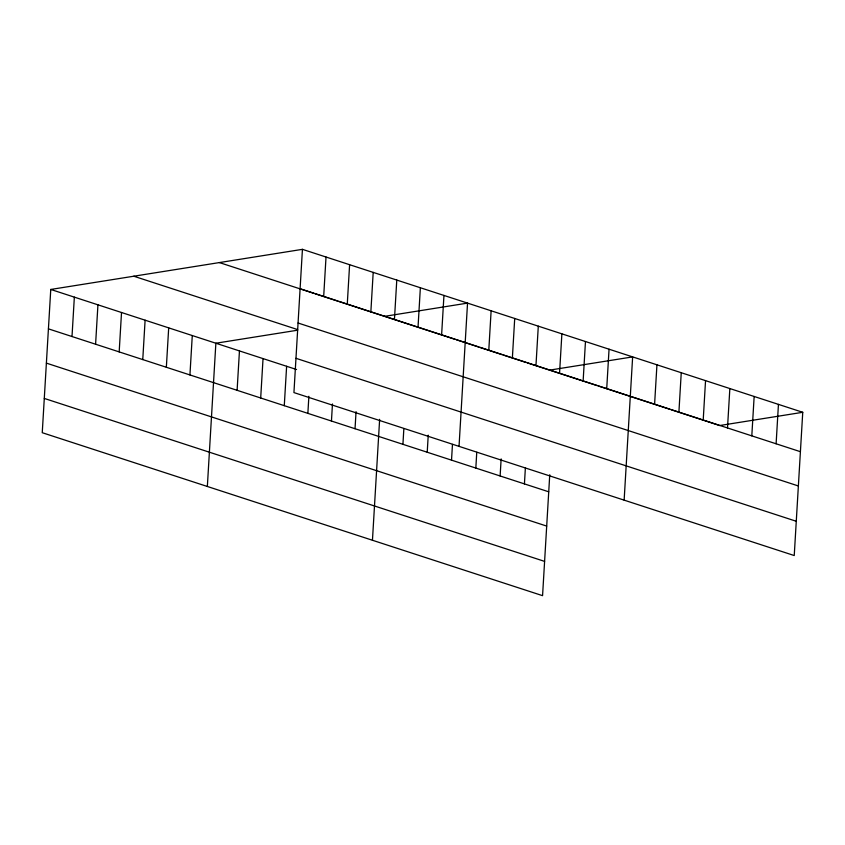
<?xml version="1.0" encoding="UTF-8"?>
<svg xmlns="http://www.w3.org/2000/svg" width="845" height="845" viewBox="0 0 845 845"><rect width="100%" height="100%" fill="white"/><g stroke="black" fill="none" stroke-linecap="round" stroke-linejoin="round"><path stroke-width="1.27" d="M302.436 249.338L293.933 392.587L794.237 555.545L802.75 412.297L302.436 249.338L50.763 289.455L42.25 432.703L542.564 595.662L549.746 474.742M72.005 336.532L74.349 297.144M95.591 344.221L97.935 304.823M119.177 351.9L121.522 312.502M142.763 359.579L145.108 320.181M166.349 367.269L168.694 327.871M189.935 374.948L192.28 335.549M207.352 486.477L215.866 343.228L297.662 330.194M237.107 390.316L239.452 350.918M260.693 397.995L263.038 358.597M284.279 405.674L286.624 366.276M307.865 413.363L308.879 396.284M323.688 296.415L326.022 257.017M331.451 421.042L332.465 403.973M347.274 304.105L349.608 264.707M355.037 428.721L356.051 411.652M370.86 311.784L373.194 272.386M372.455 540.251L379.637 419.331M394.446 319.463L396.78 280.065M402.928 444.322L403.857 428.563M418.032 327.152L420.366 287.754M427.221 452.233L428.235 435.164M441.618 334.831L443.952 295.433M451.526 460.155L452.466 444.396M459.036 446.361L467.538 303.112L384.486 316.357M475.83 468.067L476.76 452.307M488.79 350.2L491.125 310.802M500.124 475.978L501.138 458.909M512.376 357.879L514.711 318.48M524.428 483.9L525.368 468.141M535.962 365.558L538.297 326.159M559.548 373.247L561.883 333.849M583.135 380.926L585.469 341.528M606.721 388.605L609.055 349.207M624.138 500.134L632.641 356.896L549.588 370.131M654.6 404.206L656.945 364.808M678.905 412.117L681.25 372.719M703.209 420.039L705.543 380.641M727.503 427.95L729.848 388.552M751.807 435.862L754.152 396.463M776.111 443.783L778.446 404.385M802.75 412.297L719.697 425.531L671.099 409.709M300.102 288.736L800.405 451.695M219.383 262.573L313.727 293.31M314.974 293.711L337.313 300.989M338.56 301.39L455.244 339.405M456.49 339.806L478.83 347.084M480.076 347.485L502.416 354.763M503.662 355.175L526.002 362.452M527.248 362.854L596.982 385.563M598.197 385.964L669.884 409.307M298.063 323.012L798.377 485.97M133.816 276.22L297.672 329.592M295.961 358.312L796.275 521.27M50.763 289.455L296.553 369.518M48.419 328.853L548.732 491.811M46.38 363.128L546.694 526.086M44.289 398.428L544.592 561.386"/></g></svg>
